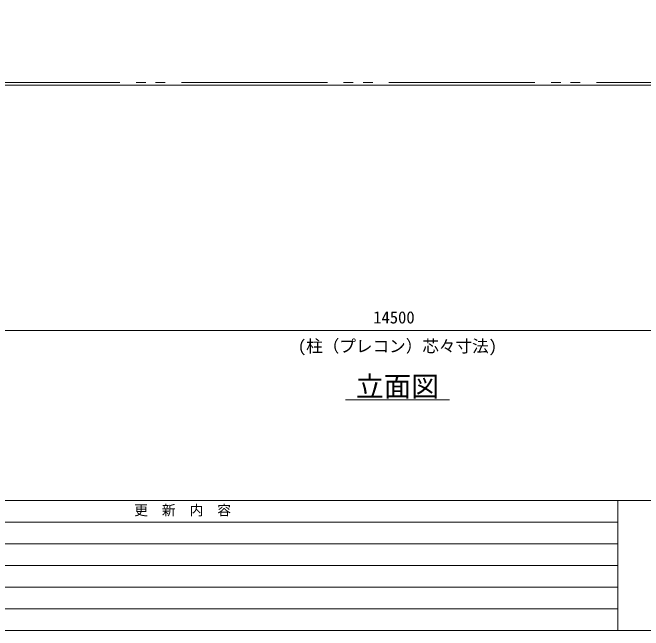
# Model space of a CAD drawing. Units: millimetres, scale not verified. Extents: x -13484 to 18716, y -23100 to 23100.
# Drawn here: x -6324 to -489, y -23100 to -17390 of the extents above; entities that cross this region are included whole.
import ezdxf
from ezdxf.enums import TextEntityAlignment as Align

# ---------------------------------------------------------------- set-up
doc = ezdxf.new("R2010")
doc.units = ezdxf.units.MM
doc.header["$LTSCALE"] = 150
doc.linetypes.add('DOUBLE_CHAIN2', pattern=[12.8, 9, -1, 0.6, -0.6, 0.6, -1])
for name, color, linetype, lineweight in [('0-5_ﾍﾞｰｽﾗｲﾝ', 5, 'Continuous', 18), ('0-8_ﾜｲﾔｰﾛｰﾌﾟ', 7, 'DOUBLE_CHAIN2', 18), ('0-A_図面枠', 7, 'Continuous', 18), ('0-B_寸法', 3, 'Continuous', 18), ('1-B_文字', 7, 'Continuous', 18)]:
    doc.layers.add(name, color=color, linetype=linetype, lineweight=lineweight)
doc.styles.add('ＭＳ ゴシック', font='')
doc.styles.get('ＭＳ ゴシック').set_extended_font_data('MS Gothic')

msp = doc.modelspace()

# ---------------------------------------------------------------- linework, layer by layer
at = {"layer": '0-5_ﾍﾞｰｽﾗｲﾝ'}
msp.add_line((-11764.2, -18060), (4985.8, -18060), dxfattribs=at)
at = {"layer": '0-8_ﾜｲﾔｰﾛｰﾌﾟ'}
msp.add_line((4267.4, -18037), (-9795.7, -18037), dxfattribs=at)
at = {"layer": '0-A_図面枠'}
for p, q in [((-13484.2, -21900), (18715.8, -21900)), ((-724.2, -21900), (-724.2, -23100)), ((-13484.2, -22100), (-724.2, -22100)), ((-9604.2, -22300), (-724.2, -22300)), ((-9604.2, -22500), (-724.2, -22500)), ((-9604.2, -22700), (-724.2, -22700)), ((-9604.2, -22900), (-724.2, -22900))]:
    msp.add_line(p, q, dxfattribs=at)
msp.add_lwpolyline([(-13484.2, -900), (18715.8, -900), (18715.8, -23100), (-13484.2, -23100)], close=True, dxfattribs=at)
at = {"layer": '0-B_寸法'}
msp.add_line((4397.8, -20329.5), (-9926.2, -20329.5), dxfattribs=at)
at = {"layer": '1-B_文字'}
msp.add_line((-3244.2, -20969.5), (-2284.2, -20969.5), dxfattribs=at)

# ---------------------------------------------------------------- texts
at = {"layer": '0-A_図面枠', "style": 'ＭＳ ゴシック'}
msp.add_text('更\u3000新\u3000内\u3000容', height=93.84, dxfattribs=at).set_placement((-5200, -22064.5), align=Align.BOTTOM_LEFT)
at = {"layer": '0-B_寸法', "style": 'ＭＳ ゴシック'}
for s, p in [('14500', (-2988.5, -20296.9)), ('(柱（プレコン）芯々寸法)', (-3685.8, -20562.5))]:
    msp.add_text(s, height=112.6, dxfattribs=at).set_placement(p, align=Align.BOTTOM_LEFT)
at = {"layer": '1-B_文字', "style": 'ＭＳ ゴシック'}
msp.add_text('立面図', height=187.7, dxfattribs=at).set_placement((-3148.2, -20995.1), align=Align.BOTTOM_LEFT)

doc.saveas('drawing.dxf')
